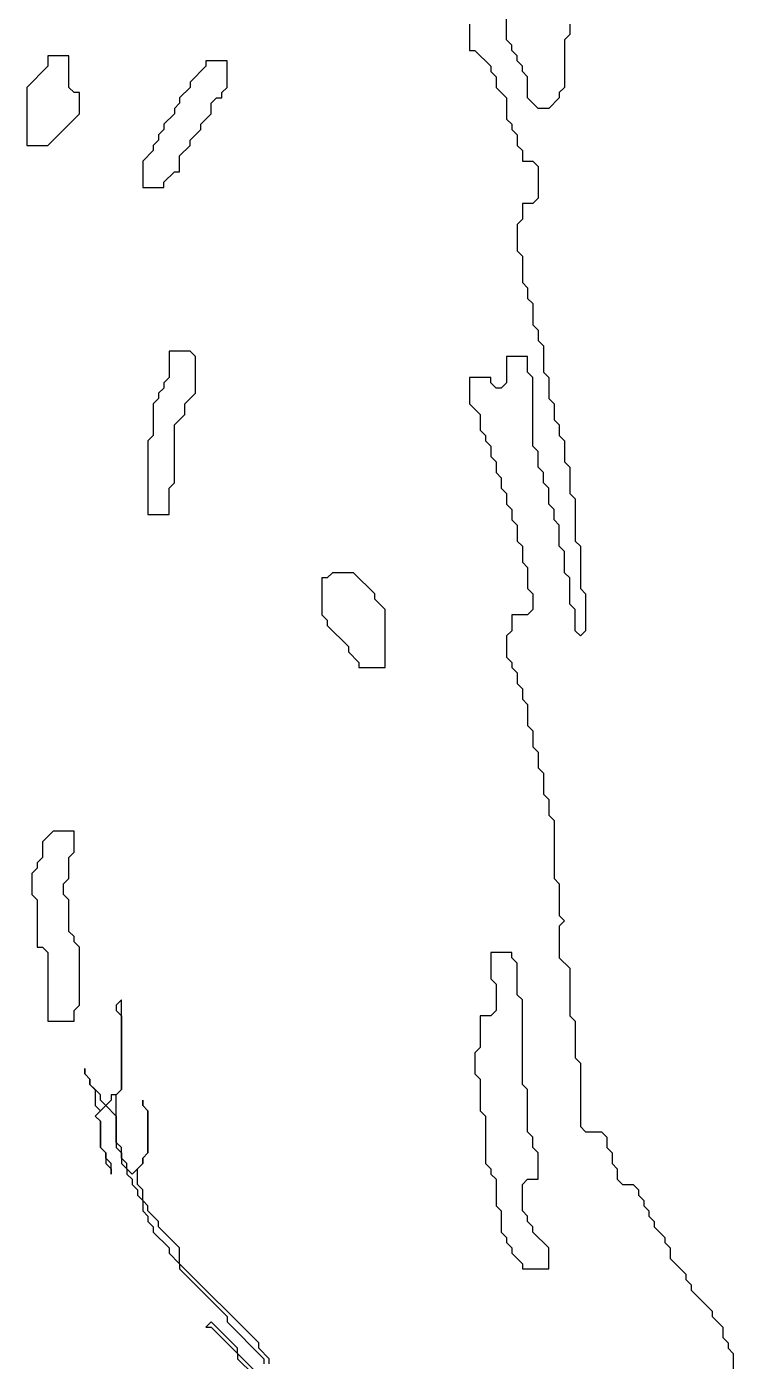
# Model space of a CAD drawing. Header units: metres. Extents: x 0 to 1000, y 0 to 1405.
# Drawn here: x 613 to 646.5, y 987.9 to 1051.1 of the extents above; entities that cross this region are included whole.
import ezdxf

# ---------------------------------------------------------------- set-up
doc = ezdxf.new("R2010")
doc.units = ezdxf.units.M

msp = doc.modelspace()

# ---------------------------------------------------------------- linework, layer by layer
for points in [[(638.75, 1051.25), (638.75, 1050.75), (638.5, 1050.5), (638.5, 1048.25), (638.25, 1048), (638.25, 1047.75), (637.75, 1047.25), (637.25, 1047.25), (636.75, 1047.75), (636.75, 1048.75), (636.5, 1049), (636.5, 1049.25), (636.25, 1049.5), (636.25, 1049.75), (636, 1050), (636, 1050.25), (635.75, 1050.5), (635.75, 1052.25)], [(634, 1051.25), (634, 1050), (634.25, 1050), (635, 1049.25), (635, 1049), (635.25, 1048.75), (635.25, 1048.25), (635.75, 1047.75), (635.75, 1046.75), (636, 1046.5), (636, 1046.25), (636.25, 1046), (636.25, 1045.5), (636.5, 1045.25), (636.5, 1044.75), (637, 1044.75), (637.25, 1044.5), (637.25, 1043), (637, 1042.75), (636.5, 1042.75), (636.5, 1042), (636.25, 1041.75), (636.25, 1040.5), (636.5, 1040.25), (636.5, 1039), (636.75, 1038.75), (636.75, 1038.25), (637, 1038), (637, 1037), (637.25, 1036.75), (637.25, 1036.25), (637.5, 1036), (637.5, 1034.75), (637.75, 1034.5), (637.75, 1033.5), (638, 1033.25), (638, 1032.5), (638.25, 1032.25), (638.25, 1031.75), (638.5, 1031.5), (638.5, 1030.5), (638.75, 1030.25), (638.75, 1029), (639, 1028.75), (639, 1026.75), (639.25, 1026.5), (639.25, 1024.5), (639.5, 1024.25), (639.5, 1022.5), (639.25, 1022.25), (639, 1022.5), (639, 1023.5), (638.75, 1023.75), (638.75, 1025), (638.5, 1025.25), (638.5, 1026.25), (638.25, 1026.5), (638.25, 1027.5), (638, 1027.75), (638, 1028.25), (637.75, 1028.5), (637.75, 1029.25), (637.5, 1029.5), (637.5, 1030), (637.25, 1030.25), (637.25, 1031), (637, 1031.25), (637, 1034.5), (636.75, 1034.75), (636.75, 1035.5), (635.75, 1035.5), (635.75, 1034.25), (635.5, 1034), (635.25, 1034), (635, 1034.25), (635, 1034.5), (634, 1034.5), (634, 1033.25), (634.5, 1032.75), (634.5, 1032), (634.75, 1031.75), (634.75, 1031.5), (635, 1031.25), (635, 1030.75), (635.25, 1030.5), (635.25, 1030), (635.5, 1029.75), (635.5, 1029.25), (635.75, 1029), (635.75, 1028.5), (636, 1028.25), (636, 1027.75), (636.25, 1027.5), (636.25, 1026.75), (636.5, 1026.5), (636.5, 1025.75), (636.75, 1025.5), (636.75, 1024.5), (637, 1024.25), (637, 1023.5), (636.75, 1023.25), (636, 1023.25), (636, 1022.5), (635.75, 1022.25), (635.75, 1021.25), (636, 1021), (636, 1020.75), (636.25, 1020.5), (636.25, 1020), (636.5, 1019.75), (636.5, 1019.25), (636.75, 1019), (636.75, 1018), (637, 1017.75), (637, 1017), (637.25, 1016.75), (637.25, 1016), (637.5, 1015.75), (637.5, 1014.75), (637.75, 1014.5), (637.75, 1013.75), (638, 1013.5), (638, 1010.75), (638.25, 1010.5), (638.25, 1009), (638.5, 1008.75), (638.25, 1008.5), (638.25, 1007), (638.75, 1006.5), (638.75, 1004.25), (639, 1004), (639, 1002.25), (639.25, 1002), (639.25, 999), (639.5, 998.75), (640.25, 998.75), (640.5, 998.5), (640.5, 998), (640.75, 997.75), (640.75, 997.25), (641, 997), (641, 996.5), (641.25, 996.25), (641.75, 996.25), (642, 996), (642, 995.75), (642.25, 995.5), (642.25, 995.25), (642.5, 995), (642.5, 994.75), (642.75, 994.5), (642.75, 994.25), (643.25, 993.75), (643.25, 993.5), (643.5, 993.25), (643.5, 992.75), (644.25, 992), (644.25, 991.75), (644.5, 991.5), (644.5, 991.25), (645.5, 990.25), (645.5, 990), (646, 989.5), (646, 989), (646.25, 988.75), (646.25, 988.5), (646.5, 988.25), (646.5, 987)], [(624.5, 987.75), (624.5, 988), (624, 988.5), (624, 988.75), (620.25, 992.5), (620.25, 993.25), (619.25, 994.25), (619.25, 994.5), (618.75, 995), (618.75, 995.25), (618.5, 995.5), (618.5, 996), (618.25, 996.25), (618.25, 997), (618.5, 997.25), (618.5, 997.5), (618.75, 997.75), (618.75, 999.75), (618.5, 1000), (618.5, 1000.25), (618.5, 1000), (618.75, 999.75), (618.75, 997.75), (618.5, 997.5), (618.5, 997.25), (618, 996.75), (617.75, 997), (617.75, 997.25), (617.5, 997.5), (617.5, 998), (617.25, 998.25), (617.25, 1000.5), (617.5, 1000.75), (617.5, 1005), (617.25, 1004.75), (617.25, 1004.5), (617.5, 1004.25), (617.5, 1000.75), (617.25, 1000.5), (617, 1000.5), (617, 1000.25), (616.75, 1000), (616.5, 1000.25), (616.5, 1000.5), (616, 1001), (616, 1001.25), (615.75, 1001.5), (615.75, 1001.75), (615.75, 1001.5), (616, 1001.25), (616, 1001), (616.25, 1000.75), (616.25, 1000), (616.5, 999.75), (616.25, 999.5), (616.5, 999.25), (616.5, 998), (616.75, 997.75), (616.75, 997.25), (617, 997), (617, 996.75), (617, 997.25), (616.75, 997.5), (616.75, 997.75), (616.5, 998), (616.5, 999.25), (616.25, 999.5), (616.75, 1000), (617.25, 999.5), (617.25, 998), (617.5, 997.75), (617.5, 997.25), (617.75, 997), (617.75, 996.75), (618, 996.5), (618, 996.25), (618.25, 996), (618.25, 995.75), (618.5, 995.5), (618.5, 995), (618.75, 994.75), (618.75, 994.5), (619, 994.25), (619, 994), (619.75, 993.25), (619.75, 993), (620.25, 992.5), (620.25, 992.25), (622.5, 990), (622.5, 989.75), (624.25, 988), (624.25, 987.75)], [(624.25, 987), (623, 988.25), (623, 988.5), (621.75, 989.75), (621.5, 989.5), (621.75, 989.5), (623, 988.25), (623, 988), (623.75, 987.25)]]:
    msp.add_lwpolyline(points)
for points in [[(614, 1049.75), (614, 1049.25), (613, 1048.25), (613, 1045.5), (614, 1045.5), (615.5, 1047), (615.5, 1048), (615.25, 1048), (615, 1048.25), (615, 1049.75)], [(621.5, 1049.5), (621.5, 1049.25), (620.75, 1048.5), (620.75, 1048.25), (620.25, 1047.75), (620.25, 1047.5), (620, 1047.25), (620, 1047), (619.5, 1046.5), (619.5, 1046.25), (619.25, 1046), (619.25, 1045.75), (619, 1045.5), (619, 1045.25), (618.5, 1044.75), (618.5, 1043.5), (619.5, 1043.5), (619.5, 1043.75), (620, 1044.25), (620.25, 1044.25), (620.25, 1045), (620.75, 1045.5), (620.75, 1045.75), (621.25, 1046.25), (621.25, 1046.5), (621.75, 1047), (621.75, 1047.5), (622, 1047.75), (622.25, 1047.75), (622.25, 1048), (622.5, 1048.25), (622.5, 1049.5)], [(619.75, 1035.75), (619.75, 1034.5), (619.5, 1034.25), (619.5, 1034), (619.25, 1033.75), (619.25, 1033.5), (619, 1033.25), (619, 1031.75), (618.75, 1031.5), (618.75, 1028), (619.75, 1028), (619.75, 1029.25), (620, 1029.5), (620, 1032.25), (620.5, 1032.75), (620.5, 1033.25), (621, 1033.75), (621, 1035.5), (620.75, 1035.75)], [(627.5, 1025.25), (627.25, 1025), (627, 1025), (627, 1023.25), (627.25, 1023), (627.25, 1022.75), (628.25, 1021.75), (628.25, 1021.5), (628.75, 1021), (628.75, 1020.75), (630, 1020.75), (630, 1023.5), (629.5, 1024), (629.5, 1024.25), (628.5, 1025.25)], [(614.25, 1013), (613.75, 1012.5), (613.75, 1011.75), (613.5, 1011.5), (613.5, 1011.25), (613.25, 1011), (613.25, 1010), (613.5, 1009.75), (613.5, 1007.5), (613.75, 1007.5), (614, 1007.25), (614, 1004), (615.25, 1004), (615.25, 1004.5), (615.5, 1004.75), (615.5, 1007.5), (615.25, 1007.75), (615.25, 1008), (615, 1008.25), (615, 1009.75), (614.75, 1010), (614.75, 1010.5), (615, 1010.75), (615, 1011.75), (615.25, 1012), (615.25, 1013)], [(635, 1007.25), (635, 1006), (635.25, 1005.75), (635.25, 1004.5), (635, 1004.25), (634.5, 1004.25), (634.5, 1002.75), (634.25, 1002.5), (634.25, 1001.5), (634.5, 1001.25), (634.5, 999.75), (634.75, 999.5), (634.75, 997.25), (635, 997), (635, 996.75), (635.25, 996.5), (635.25, 995.25), (635.5, 995), (635.5, 994), (635.75, 993.75), (635.75, 993.5), (636, 993.25), (636, 993), (636.5, 992.5), (636.5, 992.25), (637.75, 992.25), (637.75, 993.25), (637, 994), (637, 994.25), (636.75, 994.5), (636.75, 994.75), (636.5, 995), (636.5, 996.25), (636.75, 996.5), (637.25, 996.5), (637.25, 997.75), (637, 998), (637, 998.5), (636.75, 998.75), (636.75, 1000.75), (636.5, 1001), (636.5, 1005), (636.25, 1005.25), (636.25, 1006.75), (636, 1007), (636, 1007.25)]]:
    msp.add_lwpolyline(points, close=True)

doc.saveas('drawing.dxf')
